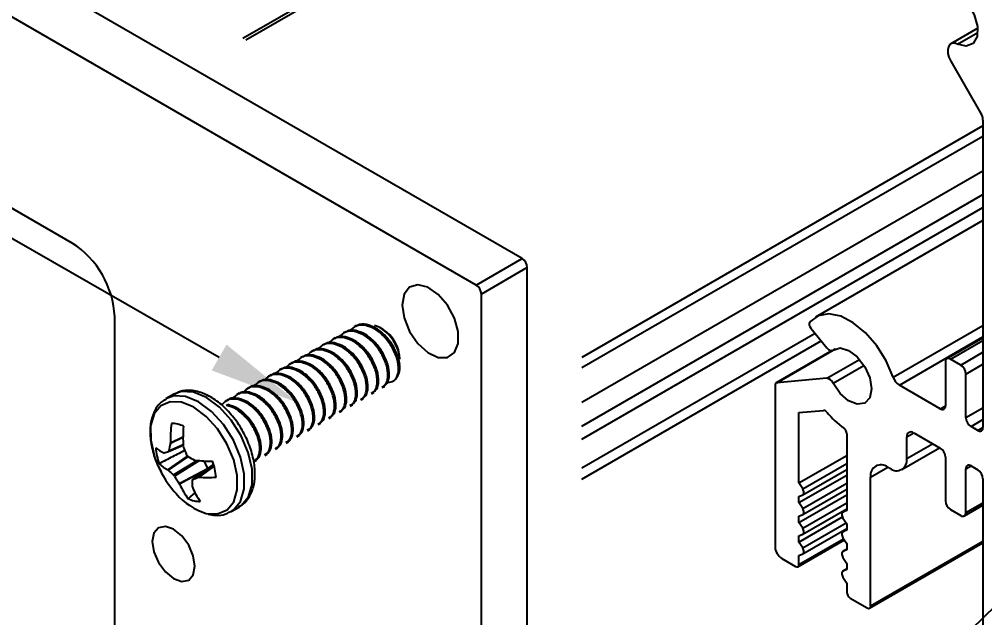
# Model space of a CAD drawing. Extents: x -0.07 to 8.02, y -6.95 to 0.
# Drawn here: x 2.837 to 4.836, y -3.568 to -2.328 of the extents above; entities that cross this region are included whole.
import ezdxf
from ezdxf import colors
from ezdxf.entities.mleader import LeaderData, LeaderLine
from ezdxf.math import Vec2, Vec3

# ---------------------------------------------------------------- set-up
doc = ezdxf.new("R2010")
doc.units = 0
doc.header["$LTSCALE"] = 0.5
doc.header["$MEASUREMENT"] = 0
for name, color, linetype in [('End Cap', 92, 'CONTINUOUS'), ('FAB DWG', 221, 'CONTINUOUS'), ('Hardware', 242, 'CONTINUOUS'), ('Housing', 150, 'CONTINUOUS')]:
    doc.layers.add(name, color=color, linetype=linetype)
doc.styles.add('LSAD_Standard', font='arial.ttf')

msp = doc.modelspace()

# ---------------------------------------------------------------- linework, layer by layer
at = {"layer": 'End Cap', "transparency": 16777216}
for p, q in [((3.8786, -2.8238), (1.4762, -1.4369)), ((3.7835, -2.8787), (1.3811, -1.4918)), ((2.9464, -2.7915), (2.2181, -2.3711)), ((3.7835, -2.8787), (3.8786, -2.8238)), ((3.8892, -2.8422), (3.7941, -2.8971)), ((3.8892, -6.0838), (3.8892, -2.8422)), ((3.7941, -6.1387), (3.7941, -2.8971)), ((3.0348, -3.7856), (3.0348, -2.9446))]:
    msp.add_line(p, q, dxfattribs=at)
at = {"layer": 'End Cap', "transparency": 16777216, "flags": 128}
for points in [[(3.63, -2.9199), (3.634, -2.9467), (3.6453, -2.9744), (3.6626, -2.9994), (3.6833, -3.0182), (3.7048, -3.0283), (3.7241, -3.0283), (3.7386, -3.0183), (3.7464, -2.9996), (3.7464, -2.9747), (3.7386, -2.947), (3.7241, -2.9202), (3.7048, -2.8979), (3.6833, -2.8832), (3.6626, -2.8781), (3.6453, -2.8831), (3.634, -2.8977), (3.63, -2.9199)], [(3.1126, -3.41), (3.116, -3.4315), (3.1255, -3.4536), (3.1399, -3.4729), (3.1568, -3.4866), (3.1737, -3.4924), (3.188, -3.4897), (3.1976, -3.4786), (3.201, -3.461), (3.1976, -3.4396), (3.188, -3.4175), (3.1737, -3.3981), (3.1568, -3.3845), (3.1399, -3.3786), (3.1255, -3.3814), (3.116, -3.3924), (3.1126, -3.41)]]:
    msp.add_lwpolyline(points, dxfattribs=at)
at = {"layer": 'End Cap', "transparency": 16777216}
for centre, radius in [((2.8429, -2.9533), 0.1921), ((3.8662, -2.8432), 0.0231), ((3.7711, -2.8981), 0.0231)]:
    msp.add_arc(centre, radius, 2.6055, 57.3945, dxfattribs=at)
at = {"layer": 'Hardware', "transparency": 16777216}
for p, q in [((3.5133, -2.9752), (3.5088, -2.9778)), ((3.5354, -2.9625), (3.5309, -2.9651)), ((3.5312, -2.9746), (3.534, -2.973)), ((3.5533, -2.9618), (3.5561, -2.9602)), ((3.5906, -2.9705), (3.5854, -2.9675)), ((3.4912, -2.988), (3.4867, -2.9906)), ((3.487, -3.0001), (3.4898, -2.9985)), ((3.5091, -2.9873), (3.5119, -2.9857)), ((3.447, -3.0135), (3.4425, -3.0161)), ((3.4691, -3.0008), (3.4646, -3.0034)), ((3.4649, -3.0129), (3.4677, -3.0113)), ((3.4249, -3.0263), (3.4204, -3.0289)), ((3.4207, -3.0384), (3.4235, -3.0368)), ((3.4428, -3.0256), (3.4456, -3.024)), ((3.625, -3.0322), (3.625, -3.0302)), ((3.3807, -3.0518), (3.3762, -3.0544)), ((3.4028, -3.039), (3.3983, -3.0416)), ((3.3986, -3.0511), (3.4014, -3.0495)), ((3.6249, -3.0461), (3.625, -3.0435)), ((3.3365, -3.0773), (3.332, -3.0799)), ((3.3586, -3.0645), (3.3541, -3.0671)), ((3.3544, -3.0766), (3.3572, -3.075)), ((3.3765, -3.0639), (3.3793, -3.0623)), ((3.3144, -3.09), (3.3099, -3.0926)), ((3.3323, -3.0894), (3.3351, -3.0878)), ((3.5888, -3.091), (3.5933, -3.0884)), ((3.1572, -3.1046), (3.1412, -3.1138)), ((3.2702, -3.1156), (3.2657, -3.1182)), ((3.2923, -3.1028), (3.2878, -3.1054)), ((3.2882, -3.1149), (3.2909, -3.1133)), ((3.3102, -3.1021), (3.313, -3.1006)), ((3.5446, -3.1165), (3.5491, -3.1139)), ((3.5667, -3.1037), (3.5712, -3.1011)), ((3.2661, -3.1277), (3.2688, -3.1261)), ((3.5225, -3.1292), (3.527, -3.1266)), ((3.4783, -3.1548), (3.4829, -3.1522)), ((3.5004, -3.142), (3.5049, -3.1394)), ((3.4341, -3.1803), (3.4387, -3.1777)), ((3.4562, -3.1675), (3.4608, -3.1649)), ((3.1762, -3.1941), (3.1501, -3.207)), ((3.1502, -3.2055), (3.1762, -3.1928)), ((3.4121, -3.193), (3.4166, -3.1904)), ((3.146, -3.2235), (3.1765, -3.2101)), ((3.147, -3.2219), (3.1765, -3.2089)), ((3.1501, -3.207), (3.1502, -3.2055)), ((3.1766, -3.2118), (3.1769, -3.2133)), ((3.3679, -3.2185), (3.3724, -3.2159)), ((3.39, -3.2058), (3.3945, -3.2032)), ((3.1368, -3.2263), (3.1375, -3.2264)), ((3.1446, -3.2612), (3.1855, -3.233)), ((3.1866, -3.2335), (3.1454, -3.2619)), ((3.3458, -3.2313), (3.3503, -3.2287)), ((3.1567, -3.272), (3.2053, -3.2419)), ((3.2103, -3.2423), (3.1586, -3.2743)), ((3.1685, -3.2897), (3.2268, -3.2584)), ((3.2393, -3.2495), (3.1959, -3.2816)), ((3.2393, -3.2496), (3.1963, -3.2814)), ((3.2, -3.2411), (3.2013, -3.2416)), ((3.2079, -3.2767), (3.2404, -3.2532)), ((3.2406, -3.2538), (3.2091, -3.2765)), ((3.2191, -3.2429), (3.2268, -3.2584)), ((3.3237, -3.2441), (3.3282, -3.2415)), ((3.1454, -3.2619), (3.1446, -3.2612)), ((3.2201, -3.2637), (3.1693, -3.291)), ((3.2091, -3.2765), (3.2079, -3.2767)), ((3.1693, -3.291), (3.1685, -3.2897)), ((3.1953, -3.2961), (3.1956, -3.2973)), ((3.2017, -3.3083), (3.1871, -3.321)), ((3.2762, -3.3477), (3.2922, -3.3384))]:
    msp.add_line(p, q, dxfattribs=at)
at = {"layer": 'Hardware', "transparency": 16777216, "flags": 128}
for points in [[(3.2753, -3.3482), (3.281, -3.3445), (3.2956, -3.3266), (3.3032, -3.3008), (3.3032, -3.2694), (3.2955, -3.2349), (3.2808, -3.2), (3.2602, -3.1677), (3.2355, -3.1404), (3.2086, -3.1204), (3.1817, -3.1094), (3.157, -3.1082), (3.1407, -3.1141)], [(3.2922, -3.3384), (3.2969, -3.3353), (3.3116, -3.3173), (3.3192, -3.2916), (3.3192, -3.2602), (3.3115, -3.2257), (3.2968, -3.1908), (3.2762, -3.1584), (3.2515, -3.1312), (3.2246, -3.1112), (3.1977, -3.1002), (3.173, -3.099), (3.1572, -3.1046)], [(3.2245, -3.3515), (3.248, -3.3526), (3.2674, -3.3444), (3.2813, -3.3273), (3.2885, -3.3029), (3.2885, -3.2731), (3.2812, -3.2404), (3.2673, -3.2073), (3.2478, -3.1766), (3.2243, -3.1507), (3.1988, -3.1318), (3.1733, -3.1213), (3.1498, -3.1202), (3.1304, -3.1285), (3.1165, -3.1455), (3.1092, -3.1699), (3.1093, -3.1997), (3.1162, -3.2312)]]:
    msp.add_lwpolyline(points, dxfattribs=at)
at = {"layer": 'Hardware', "transparency": 16777216}
for centre, radius, start, end in [((3.5505, -3.0335), 0.0747, 2.5275, 57.4671), ((3.5878, -3.0489), 0.0375, 310.8006, 8.2897), ((3.4096, -3.1994), 0.2595, 172.4399, 181.3554), ((3.1532, -3.2173), 0.052, 62.4986, 90.8805), ((3.4818, -3.1962), 0.3056, 175.294, 182.9191), ((3.1659, -3.1602), 0.0722, 230.2111, 246.1823), ((3.2382, -3.2066), 0.1188, 184.3956, 200.7098), ((3.3551, -3.2573), 0.2111, 166.2042, 170.3472), ((3.4399, -3.1215), 0.2786, 199.2552, 203.0614), ((3.3185, -3.1674), 0.2121, 197.5094, 222.4852), ((2.9303, -2.6003), 0.6594, 288.3122, 289.0848), ((3.3246, -3.0061), 0.2661, 238.4847, 242.0785), ((3.176, -3.1992), 0.0695, 225.2736, 243.1318), ((3.2421, -2.8266), 0.4169, 264.3894, 269.3414), ((3.1262, -3.2855), 0.1188, 4.3956, 20.7098), ((3.2646, -3.14), 0.1705, 225.6551, 230.7552), ((3.364, -3.1538), 0.2381, 210.3982, 214.8043), ((3.0223, -2.834), 0.48, 291.2493, 292.7433), ((3.2261, -2.969), 0.308, 266.8289, 273.4382), ((3.3218, -3.2206), 0.1681, 204.7763, 216.6897), ((3.358, -3.2885), 0.1629, 178.0505, 182.6619), ((3.3572, -3.2277), 0.1759, 203.2797, 214.3059), ((3.2642, -3.2225), 0.135, 220.7648, 252.8828), ((3.2111, -3.2748), 0.052, 242.4986, 270.8805)]:
    msp.add_arc(centre, radius, start, end, dxfattribs=at)
for points, knots in [([(3.5561, -2.9602), (3.5494, -2.9594), (3.541, -2.9584), (3.5354, -2.9633), (3.5342, -2.9644)], [0, 0, 0, 0, 0.782901, 1, 1, 1, 1]), ([(3.5312, -2.9746), (3.5248, -2.9742), (3.5119, -2.9735), (3.5036, -2.9822), (3.4994, -2.9866)], [0, 0, 0, 0, 0.496136, 1, 1, 1, 1]), ([(3.534, -2.973), (3.5274, -2.9722), (3.5189, -2.9711), (3.5133, -2.9761), (3.5121, -2.9772)], [0, 0, 0, 0, 0.782901, 1, 1, 1, 1]), ([(3.5533, -2.9618), (3.5469, -2.9615), (3.534, -2.9607), (3.5257, -2.9694), (3.5215, -2.9738)], [0, 0, 0, 0, 0.496136, 1, 1, 1, 1]), ([(3.5882, -3.0901), (3.5912, -3.0882), (3.598, -3.0839), (3.6016, -3.0672), (3.5986, -3.0448), (3.588, -3.0203), (3.5718, -2.9981), (3.5516, -2.9809), (3.5379, -2.9767), (3.5312, -2.9746)], [0, 0, 0, 0, 0.110461, 0.255794, 0.405826, 0.555857, 0.70119, 0.852541, 1, 1, 1, 1]), ([(3.591, -3.0885), (3.5939, -3.0866), (3.6008, -3.0823), (3.6044, -3.0656), (3.6014, -3.0432), (3.5908, -3.0188), (3.5746, -2.9965), (3.5543, -2.9794), (3.5407, -2.9751), (3.534, -2.973)], [0, 0, 0, 0, 0.110461, 0.255794, 0.405826, 0.555857, 0.70119, 0.852541, 1, 1, 1, 1]), ([(3.6123, -3.0773), (3.6145, -3.0753), (3.62, -3.0701), (3.6238, -3.0546), (3.6207, -3.032), (3.6101, -3.0076), (3.5939, -2.9853), (3.5737, -2.9682), (3.56, -2.9639), (3.5533, -2.9618)], [0, 0, 0, 0, 0.094441, 0.242391, 0.395125, 0.547858, 0.695809, 0.849886, 1, 1, 1, 1]), ([(3.625, -3.0435), (3.6242, -3.0391), (3.6222, -3.0271), (3.6128, -3.006), (3.5967, -2.9837), (3.5764, -2.9666), (3.5628, -2.9623), (3.5561, -2.9602)], [0, 0, 0, 0, 0.128168, 0.348309, 0.561556, 0.783634, 1, 1, 1, 1]), ([(3.6246, -3.0322), (3.6247, -3.0309), (3.6252, -3.0254), (3.622, -3.0132), (3.6149, -2.9974), (3.6042, -2.9825), (3.5912, -2.9705), (3.5802, -2.9644), (3.5743, -2.9627), (3.573, -2.9623)], [0, 0, 0, 0, 0.052313, 0.226778, 0.401242, 0.575477, 0.759394, 0.944807, 1, 1, 1, 1]), ([(3.4898, -2.9985), (3.4832, -2.9977), (3.4747, -2.9966), (3.4691, -3.0016), (3.4679, -3.0027)], [0, 0, 0, 0, 0.782901, 1, 1, 1, 1]), ([(3.5091, -2.9873), (3.5027, -2.987), (3.4898, -2.9862), (3.4815, -2.995), (3.4773, -2.9993)], [0, 0, 0, 0, 0.4961363, 1, 1, 1, 1]), ([(3.5468, -3.114), (3.5497, -3.1121), (3.5566, -3.1078), (3.5602, -3.0911), (3.5572, -3.0687), (3.5466, -3.0443), (3.5304, -3.022), (3.5101, -3.0049), (3.4965, -3.0006), (3.4898, -2.9985)], [0, 0, 0, 0, 0.110461, 0.255794, 0.405826, 0.555857, 0.70119, 0.852541, 1, 1, 1, 1]), ([(3.5119, -2.9857), (3.5053, -2.9849), (3.4968, -2.9839), (3.4912, -2.9888), (3.49, -2.9899)], [0, 0, 0, 0, 0.7829011, 1, 1, 1, 1]), ([(3.5661, -3.1028), (3.5691, -3.101), (3.5759, -3.0967), (3.5795, -3.08), (3.5765, -3.0576), (3.5659, -3.0331), (3.5497, -3.0108), (3.5295, -2.9937), (3.5158, -2.9894), (3.5091, -2.9873)], [0, 0, 0, 0, 0.110461, 0.255794, 0.405826, 0.555857, 0.70119, 0.852541, 1, 1, 1, 1]), ([(3.5689, -3.1012), (3.5718, -3.0994), (3.5787, -3.0951), (3.5823, -3.0784), (3.5793, -3.056), (3.5687, -3.0315), (3.5525, -3.0092), (3.5322, -2.9921), (3.5186, -2.9878), (3.5119, -2.9857)], [0, 0, 0, 0, 0.110461, 0.255794, 0.405826, 0.555857, 0.70119, 0.852541, 1, 1, 1, 1]), ([(3.4649, -3.0129), (3.4585, -3.0125), (3.4456, -3.0117), (3.4373, -3.0205), (3.4331, -3.0249)], [0, 0, 0, 0, 0.496136, 1, 1, 1, 1]), ([(3.4677, -3.0113), (3.4611, -3.0104), (3.4526, -3.0094), (3.4471, -3.0144), (3.4458, -3.0154)], [0, 0, 0, 0, 0.7829011, 1, 1, 1, 1]), ([(3.487, -3.0001), (3.4806, -2.9997), (3.4677, -2.999), (3.4594, -3.0077), (3.4552, -3.0121)], [0, 0, 0, 0, 0.4961363, 1, 1, 1, 1]), ([(3.5219, -3.1283), (3.5249, -3.1265), (3.5317, -3.1222), (3.5353, -3.1055), (3.5323, -3.0831), (3.5217, -3.0586), (3.5055, -3.0364), (3.4853, -3.0192), (3.4717, -3.015), (3.4649, -3.0129)], [0, 0, 0, 0, 0.110461, 0.255794, 0.405826, 0.555857, 0.70119, 0.852541, 1, 1, 1, 1]), ([(3.5247, -3.1267), (3.5277, -3.1249), (3.5345, -3.1206), (3.5381, -3.1039), (3.5351, -3.0815), (3.5245, -3.057), (3.5083, -3.0348), (3.488, -3.0176), (3.4744, -3.0134), (3.4677, -3.0113)], [0, 0, 0, 0, 0.110461, 0.255794, 0.405826, 0.555857, 0.70119, 0.852541, 1, 1, 1, 1]), ([(3.544, -3.1156), (3.547, -3.1137), (3.5538, -3.1094), (3.5574, -3.0927), (3.5544, -3.0703), (3.5438, -3.0459), (3.5276, -3.0236), (3.5074, -3.0065), (3.4938, -3.0022), (3.487, -3.0001)], [0, 0, 0, 0, 0.110461, 0.255794, 0.405826, 0.555857, 0.70119, 0.852541, 1, 1, 1, 1]), ([(3.4207, -3.0384), (3.4143, -3.038), (3.4014, -3.0373), (3.3931, -3.046), (3.3889, -3.0504)], [0, 0, 0, 0, 0.496136, 1, 1, 1, 1]), ([(3.4235, -3.0368), (3.4169, -3.036), (3.4084, -3.0349), (3.4029, -3.0399), (3.4017, -3.0409)], [0, 0, 0, 0, 0.7829011, 1, 1, 1, 1]), ([(3.4428, -3.0256), (3.4364, -3.0252), (3.4235, -3.0245), (3.4152, -3.0332), (3.411, -3.0376)], [0, 0, 0, 0, 0.4961363, 1, 1, 1, 1]), ([(3.4778, -3.1539), (3.4807, -3.152), (3.4875, -3.1477), (3.4912, -3.131), (3.4881, -3.1086), (3.4775, -3.0841), (3.4613, -3.0619), (3.4411, -3.0447), (3.4275, -3.0405), (3.4207, -3.0384)], [0, 0, 0, 0, 0.110461, 0.255794, 0.405826, 0.555857, 0.70119, 0.852541, 1, 1, 1, 1]), ([(3.4805, -3.1523), (3.4835, -3.1504), (3.4903, -3.1461), (3.4939, -3.1294), (3.4909, -3.107), (3.4803, -3.0825), (3.4641, -3.0603), (3.4438, -3.0431), (3.4302, -3.0389), (3.4235, -3.0368)], [0, 0, 0, 0, 0.110461, 0.255794, 0.405826, 0.555857, 0.70119, 0.852541, 1, 1, 1, 1]), ([(3.4456, -3.024), (3.439, -3.0232), (3.4305, -3.0222), (3.425, -3.0271), (3.4238, -3.0282)], [0, 0, 0, 0, 0.782901, 1, 1, 1, 1]), ([(3.4998, -3.1411), (3.5028, -3.1392), (3.5096, -3.135), (3.5133, -3.1182), (3.5102, -3.0959), (3.4996, -3.0714), (3.4834, -3.0491), (3.4632, -3.032), (3.4496, -3.0277), (3.4428, -3.0256)], [0, 0, 0, 0, 0.110461, 0.255794, 0.405826, 0.555857, 0.70119, 0.852541, 1, 1, 1, 1]), ([(3.5026, -3.1395), (3.5056, -3.1376), (3.5124, -3.1334), (3.516, -3.1166), (3.513, -3.0943), (3.5024, -3.0698), (3.4862, -3.0475), (3.4659, -3.0304), (3.4523, -3.0261), (3.4456, -3.024)], [0, 0, 0, 0, 0.110461, 0.255794, 0.405826, 0.555857, 0.70119, 0.852541, 1, 1, 1, 1]), ([(3.3986, -3.0511), (3.3922, -3.0508), (3.3793, -3.05), (3.371, -3.0587), (3.3668, -3.0631)], [0, 0, 0, 0, 0.496136, 1, 1, 1, 1]), ([(3.4014, -3.0495), (3.3948, -3.0487), (3.3863, -3.0477), (3.3808, -3.0526), (3.3796, -3.0537)], [0, 0, 0, 0, 0.782901, 1, 1, 1, 1]), ([(3.4557, -3.1666), (3.4586, -3.1648), (3.4654, -3.1605), (3.4691, -3.1437), (3.466, -3.1214), (3.4554, -3.0969), (3.4392, -3.0746), (3.419, -3.0575), (3.4054, -3.0532), (3.3986, -3.0511)], [0, 0, 0, 0, 0.110461, 0.255794, 0.405826, 0.555857, 0.70119, 0.852541, 1, 1, 1, 1]), ([(3.4584, -3.165), (3.4614, -3.1632), (3.4682, -3.1589), (3.4718, -3.1421), (3.4688, -3.1198), (3.4582, -3.0953), (3.442, -3.073), (3.4218, -3.0559), (3.4081, -3.0516), (3.4014, -3.0495)], [0, 0, 0, 0, 0.110461, 0.255794, 0.405826, 0.555857, 0.70119, 0.852541, 1, 1, 1, 1]), ([(3.3544, -3.0766), (3.348, -3.0763), (3.3351, -3.0755), (3.3268, -3.0842), (3.3226, -3.0886)], [0, 0, 0, 0, 0.496136, 1, 1, 1, 1]), ([(3.3572, -3.075), (3.3506, -3.0742), (3.3421, -3.0732), (3.3366, -3.0781), (3.3354, -3.0792)], [0, 0, 0, 0, 0.782901, 1, 1, 1, 1]), ([(3.3765, -3.0639), (3.3701, -3.0635), (3.3572, -3.0628), (3.3489, -3.0715), (3.3447, -3.0759)], [0, 0, 0, 0, 0.496136, 1, 1, 1, 1]), ([(3.4115, -3.1921), (3.4144, -3.1903), (3.4212, -3.186), (3.4249, -3.1692), (3.4218, -3.1469), (3.4112, -3.1224), (3.395, -3.1001), (3.3748, -3.083), (3.3612, -3.0787), (3.3544, -3.0766)], [0, 0, 0, 0, 0.110461, 0.255794, 0.405826, 0.555857, 0.70119, 0.852541, 1, 1, 1, 1]), ([(3.4142, -3.1905), (3.4172, -3.1887), (3.424, -3.1844), (3.4276, -3.1677), (3.4246, -3.1453), (3.414, -3.1208), (3.3978, -3.0985), (3.3776, -3.0814), (3.3639, -3.0771), (3.3572, -3.075)], [0, 0, 0, 0, 0.110461, 0.255794, 0.405826, 0.555857, 0.70119, 0.852541, 1, 1, 1, 1]), ([(3.3793, -3.0623), (3.3727, -3.0615), (3.3642, -3.0604), (3.3587, -3.0654), (3.3575, -3.0665)], [0, 0, 0, 0, 0.782901, 1, 1, 1, 1]), ([(3.4336, -3.1794), (3.4365, -3.1775), (3.4433, -3.1732), (3.447, -3.1565), (3.4439, -3.1341), (3.4333, -3.1096), (3.4171, -3.0874), (3.3969, -3.0702), (3.3833, -3.066), (3.3765, -3.0639)], [0, 0, 0, 0, 0.110461, 0.255794, 0.405826, 0.555857, 0.70119, 0.852541, 1, 1, 1, 1]), ([(3.4363, -3.1778), (3.4393, -3.1759), (3.4461, -3.1716), (3.4497, -3.1549), (3.4467, -3.1325), (3.4361, -3.108), (3.4199, -3.0858), (3.3997, -3.0686), (3.386, -3.0644), (3.3793, -3.0623)], [0, 0, 0, 0, 0.110461, 0.255794, 0.405826, 0.555857, 0.70119, 0.852541, 1, 1, 1, 1]), ([(3.6123, -3.0773), (3.6085, -3.0794), (3.6047, -3.0815), (3.5995, -3.08), (3.5994, -3.08)], [0, 0, 0, 0, 0.978967, 1, 1, 1, 1]), ([(3.2904, -3.338), (3.2942, -3.3362), (3.3048, -3.331), (3.3164, -3.3142), (3.3246, -3.2907), (3.3262, -3.2624), (3.3212, -3.231), (3.3097, -3.1985), (3.2926, -3.1674), (3.2711, -3.1398), (3.2464, -3.1175), (3.2197, -3.1021), (3.1938, -3.0958), (3.1718, -3.0969), (3.1614, -3.1034), (3.1572, -3.106)], [0, 0, 0, 0, 0.0427343, 0.11915, 0.1963818, 0.278032, 0.3626199, 0.4474605, 0.5321017, 0.6168948, 0.7022112, 0.7885729, 0.8761105, 0.9507449, 1, 1, 1, 1]), ([(3.3323, -3.0894), (3.3259, -3.089), (3.313, -3.0883), (3.3047, -3.097), (3.3005, -3.1014)], [0, 0, 0, 0, 0.4961363, 1, 1, 1, 1]), ([(3.3351, -3.0878), (3.3285, -3.087), (3.32, -3.0859), (3.3145, -3.0909), (3.3133, -3.092)], [0, 0, 0, 0, 0.782901, 1, 1, 1, 1]), ([(3.3894, -3.2049), (3.3923, -3.203), (3.3991, -3.1987), (3.4028, -3.182), (3.3998, -3.1596), (3.3892, -3.1352), (3.3729, -3.1129), (3.3527, -3.0958), (3.3391, -3.0915), (3.3323, -3.0894)], [0, 0, 0, 0, 0.110461, 0.255794, 0.405826, 0.555857, 0.70119, 0.852541, 1, 1, 1, 1]), ([(3.3921, -3.2033), (3.3951, -3.2014), (3.4019, -3.1971), (3.4055, -3.1804), (3.4025, -3.158), (3.3919, -3.1336), (3.3757, -3.1113), (3.3555, -3.0942), (3.3418, -3.0899), (3.3351, -3.0878)], [0, 0, 0, 0, 0.110461, 0.255794, 0.405826, 0.555857, 0.70119, 0.852541, 1, 1, 1, 1]), ([(3.1412, -3.1152), (3.1385, -3.1165), (3.1288, -3.1209), (3.1178, -3.1367), (3.1092, -3.1598), (3.1071, -3.1878), (3.1119, -3.219), (3.1201, -3.2456), (3.1283, -3.2602), (3.1308, -3.2646)], [0, 0, 0, 0, 0.065229, 0.227632, 0.391194, 0.563992, 0.74343, 0.923657, 1, 1, 1, 1]), ([(3.2882, -3.1149), (3.2817, -3.1145), (3.2688, -3.1138), (3.2605, -3.1225), (3.2563, -3.1269)], [0, 0, 0, 0, 0.496136, 1, 1, 1, 1]), ([(3.2909, -3.1133), (3.2843, -3.1125), (3.2758, -3.1114), (3.2703, -3.1164), (3.2691, -3.1175)], [0, 0, 0, 0, 0.7829011, 1, 1, 1, 1]), ([(3.3102, -3.1021), (3.3038, -3.1018), (3.2909, -3.101), (3.2826, -3.1098), (3.2784, -3.1142)], [0, 0, 0, 0, 0.496136, 1, 1, 1, 1]), ([(3.3452, -3.2304), (3.3481, -3.2285), (3.3549, -3.2242), (3.3586, -3.2075), (3.3556, -3.1852), (3.345, -3.1607), (3.3287, -3.1384), (3.3085, -3.1213), (3.2949, -3.117), (3.2882, -3.1149)], [0, 0, 0, 0, 0.110461, 0.255794, 0.405826, 0.555857, 0.70119, 0.852541, 1, 1, 1, 1]), ([(3.3479, -3.2288), (3.3509, -3.2269), (3.3577, -3.2227), (3.3613, -3.2059), (3.3583, -3.1836), (3.3477, -3.1591), (3.3315, -3.1368), (3.3113, -3.1197), (3.2976, -3.1154), (3.2909, -3.1133)], [0, 0, 0, 0, 0.110461, 0.255794, 0.405826, 0.555857, 0.70119, 0.852541, 1, 1, 1, 1]), ([(3.313, -3.1006), (3.3064, -3.0997), (3.2979, -3.0987), (3.2924, -3.1036), (3.2912, -3.1047)], [0, 0, 0, 0, 0.782901, 1, 1, 1, 1]), ([(3.3673, -3.2176), (3.3702, -3.2158), (3.377, -3.2115), (3.3807, -3.1948), (3.3777, -3.1724), (3.3671, -3.1479), (3.3508, -3.1257), (3.3306, -3.1085), (3.317, -3.1043), (3.3102, -3.1021)], [0, 0, 0, 0, 0.110461, 0.255794, 0.405826, 0.555857, 0.70119, 0.852541, 1, 1, 1, 1]), ([(3.37, -3.216), (3.373, -3.2142), (3.3798, -3.2099), (3.3834, -3.1932), (3.3804, -3.1708), (3.3698, -3.1463), (3.3536, -3.1241), (3.3334, -3.1069), (3.3197, -3.1027), (3.313, -3.1006)], [0, 0, 0, 0, 0.110461, 0.255794, 0.405826, 0.555857, 0.70119, 0.852541, 1, 1, 1, 1]), ([(3.3231, -3.2431), (3.326, -3.2413), (3.3328, -3.237), (3.3365, -3.2203), (3.3335, -3.1979), (3.3229, -3.1734), (3.3066, -3.1512), (3.2864, -3.134), (3.2728, -3.1298), (3.2661, -3.1277)], [0, 0, 0, 0, 0.110461, 0.255794, 0.405826, 0.555857, 0.70119, 0.852541, 1, 1, 1, 1]), ([(3.3258, -3.2416), (3.3288, -3.2397), (3.3356, -3.2354), (3.3392, -3.2187), (3.3362, -3.1963), (3.3256, -3.1718), (3.3094, -3.1496), (3.2892, -3.1324), (3.2755, -3.1282), (3.2688, -3.1261)], [0, 0, 0, 0, 0.110461, 0.255794, 0.405826, 0.555857, 0.70119, 0.852541, 1, 1, 1, 1]), ([(3.1815, -3.2205), (3.1726, -3.2251), (3.1544, -3.2345), (3.1363, -3.2438), (3.1271, -3.2486)], [0, 0, 0, 0, 0.490983, 1, 1, 1, 1]), ([(3.1459, -3.2235), (3.1462, -3.2234), (3.1466, -3.2232), (3.1469, -3.2225), (3.147, -3.222), (3.147, -3.2219)], [0, 0, 0, 0, 0.4285399, 0.857097, 1, 1, 1, 1]), ([(3.1836, -3.2306), (3.1838, -3.231), (3.1842, -3.2318), (3.1849, -3.2325), (3.1854, -3.2328), (3.1855, -3.2329)], [0, 0, 0, 0, 0.42854, 0.857097, 1, 1, 1, 1]), ([(3.1586, -3.2743), (3.1584, -3.2739), (3.1579, -3.2732), (3.1572, -3.2724), (3.1568, -3.2721), (3.1567, -3.272)], [0, 0, 0, 0, 0.42854, 0.857097, 1, 1, 1, 1]), ([(3.1963, -3.2814), (3.196, -3.2815), (3.1956, -3.2818), (3.1953, -3.2824), (3.1953, -3.2829), (3.1952, -3.283)], [0, 0, 0, 0, 0.42854, 0.857097, 1, 1, 1, 1]), ([(3.2282, -3.3534), (3.2331, -3.3542), (3.2456, -3.3564), (3.2621, -3.3552), (3.2713, -3.3492), (3.2744, -3.3473)], [0, 0, 0, 0, 0.296032, 0.766904, 1, 1, 1, 1])]:
    msp.add_open_spline(points, degree=3, knots=knots, dxfattribs=at)
at = {"layer": 'Housing', "transparency": 16777216}
for p, q in [((3.3002, -2.3673), (3.9671, -1.9823)), ((3.306, -2.3707), (3.9703, -1.9872)), ((4.8221, -2.3465), (4.7662, -2.3788)), ((4.7802, -2.3795), (4.8221, -2.3552)), ((4.7662, -2.4146), (4.8287, -2.5228)), ((4.8329, -2.5367), (4.8329, -3.1736)), ((4.8329, -2.549), (4.0023, -3.0285)), ((4.0023, -3.0494), (4.8329, -2.5699)), ((4.0023, -3.1212), (4.8329, -2.6416)), ((4.0023, -3.1706), (4.8329, -2.6911)), ((4.0023, -3.1975), (4.8329, -2.718)), ((4.8329, -2.7446), (4.486, -2.9448)), ((4.0023, -3.2569), (4.4851, -2.9782)), ((4.4765, -2.9675), (4.5093, -3.0083)), ((4.6469, -3.0693), (4.8329, -2.962)), ((4.0023, -3.2806), (4.4981, -2.9944)), ((4.6597, -3.0859), (4.8329, -2.986)), ((4.8329, -2.9883), (4.7582, -3.0314)), ((4.7657, -3.0321), (4.8329, -2.9934)), ((4.5204, -3.0143), (4.4043, -3.0813)), ((4.4058, -3.0808), (4.5275, -3.0106)), ((4.5221, -3.0137), (4.5274, -3.0106)), ((4.5226, -3.0134), (4.5271, -3.0107)), ((4.7869, -3.0444), (4.8329, -3.0178)), ((4.5093, -3.0716), (4.5771, -3.0324)), ((4.7551, -3.0383), (4.7551, -3.1287)), ((4.7869, -3.0444), (4.7657, -3.0321)), ((4.5226, -3.0819), (4.5864, -3.045)), ((4.7975, -3.0628), (4.8329, -3.0423)), ((4.5093, -3.0716), (4.4058, -3.0808)), ((4.7975, -3.1532), (4.7975, -3.0628)), ((4.4023, -3.0859), (4.4023, -3.4207)), ((4.7445, -3.1349), (4.6597, -3.0859)), ((4.4518, -3.1427), (4.5027, -3.1382)), ((4.7445, -3.1349), (4.7551, -3.1287)), ((4.7975, -3.1532), (4.8329, -3.1328)), ((4.4518, -3.2884), (4.4518, -3.1427)), ((4.8081, -3.1716), (4.8329, -3.1573)), ((4.8223, -3.1798), (4.8081, -3.1716)), ((4.8223, -3.1798), (4.8329, -3.1737)), ((4.5508, -3.1867), (4.5508, -3.3456)), ((4.6752, -3.1929), (4.6894, -3.1847)), ((4.6752, -3.2378), (4.6752, -3.1929)), ((4.6894, -3.1847), (4.7445, -3.2165)), ((4.6649, -3.2607), (4.7429, -3.2156)), ((4.6752, -3.2378), (4.7283, -3.2072)), ((4.4518, -3.2884), (4.5508, -3.2313)), ((4.7551, -3.2349), (4.7551, -3.3254)), ((4.4596, -3.3006), (4.5508, -3.248)), ((4.6003, -3.2762), (4.6356, -3.2558)), ((4.6356, -3.2558), (4.6399, -3.2582)), ((4.7975, -3.2594), (4.8081, -3.2533)), ((4.8081, -3.2533), (4.8223, -3.2614)), ((4.4518, -3.3293), (4.5508, -3.2721)), ((4.4601, -3.3129), (4.5508, -3.2605)), ((4.6003, -3.5432), (4.6003, -3.2762)), ((4.7975, -3.3499), (4.7975, -3.2594)), ((4.4596, -3.3006), (4.4518, -3.2884)), ((4.4596, -3.3414), (4.5508, -3.2888)), ((4.8329, -3.2798), (4.8329, -4.4859)), ((4.4518, -3.3701), (4.5508, -3.3129)), ((4.4518, -3.3162), (4.4596, -3.3131)), ((4.4518, -3.3293), (4.4518, -3.3162)), ((4.4601, -3.3537), (4.5508, -3.3014)), ((4.4596, -3.3414), (4.4518, -3.3293)), ((4.4596, -3.3823), (4.5508, -3.3296)), ((4.7944, -3.3567), (4.8329, -3.3345)), ((4.7975, -3.3499), (4.8329, -3.3295)), ((4.4518, -3.357), (4.4596, -3.3539)), ((4.4518, -3.3701), (4.4518, -3.357)), ((4.4601, -3.3945), (4.5508, -3.3422)), ((4.5508, -3.3441), (4.5424, -3.3489)), ((4.5429, -3.3487), (4.5508, -3.3441)), ((4.5508, -3.3456), (4.5429, -3.3487)), ((4.7657, -3.3438), (4.7869, -3.356)), ((4.4518, -3.4109), (4.5417, -3.359)), ((4.4596, -3.3823), (4.4518, -3.3701)), ((4.4596, -3.4231), (4.5494, -3.3713)), ((4.5429, -3.3612), (4.5508, -3.3733)), ((4.5508, -3.3733), (4.5508, -3.3864)), ((4.4518, -3.3978), (4.4596, -3.3948)), ((4.4518, -3.4109), (4.4518, -3.3978)), ((4.4601, -3.4354), (4.5508, -3.383)), ((4.5508, -3.3849), (4.5424, -3.3897)), ((4.5429, -3.3895), (4.5508, -3.3849)), ((4.5508, -3.3864), (4.5429, -3.3895)), ((4.4497, -3.462), (4.5458, -3.4065)), ((4.4518, -3.4575), (4.5442, -3.4041)), ((4.4596, -3.4231), (4.4518, -3.4109)), ((4.5429, -3.402), (4.5508, -3.4142)), ((4.5508, -3.4142), (4.5508, -3.4272)), ((4.5982, -3.5478), (4.8329, -3.4123)), ((4.6003, -3.5432), (4.8329, -3.4089)), ((4.4518, -3.4387), (4.4596, -3.4356)), ((4.5508, -3.4257), (4.5424, -3.4305)), ((4.5429, -3.4303), (4.5508, -3.4258)), ((4.5508, -3.4272), (4.5429, -3.4303)), ((4.4164, -3.4452), (4.4447, -3.4615)), ((4.4518, -3.4575), (4.4518, -3.4387)), ((4.5429, -3.4428), (4.5508, -3.455)), ((4.5508, -3.455), (4.5508, -3.4681)), ((4.5508, -3.4666), (4.5424, -3.4714)), ((4.5429, -3.4711), (4.5508, -3.4666)), ((4.5508, -3.4681), (4.5429, -3.4711)), ((4.5429, -3.4837), (4.5508, -3.4958)), ((4.5508, -3.4958), (4.5508, -3.5146)), ((4.5578, -3.5269), (4.5932, -3.5473))]:
    msp.add_line(p, q, dxfattribs=at)
at = {"layer": 'Housing', "transparency": 16777216, "flags": 128}
for points in [[(4.7319, -2.2957), (4.737, -2.278), (4.7489, -2.2683), (4.7657, -2.2683), (4.7843, -2.2781), (4.8017, -2.296), (4.8149, -2.3188), (4.8217, -2.3428), (4.8208, -2.3639), (4.8125, -2.3784), (4.7981, -2.3839), (4.7802, -2.3795)], [(4.7802, -2.3795), (4.7741, -2.3775), (4.7686, -2.3778), (4.7642, -2.3803), (4.7612, -2.3849), (4.7599, -2.3912), (4.7603, -2.3986), (4.7625, -2.4066), (4.7662, -2.4146)], [(4.6469, -3.0693), (4.6327, -3.0358), (4.6132, -3.0045), (4.5899, -2.9774), (4.5643, -2.9565), (4.5383, -2.9431), (4.5135, -2.9382), (4.4916, -2.9421), (4.4742, -2.9544)], [(4.5093, -3.0083), (4.5109, -3.0101), (4.5127, -3.0117), (4.5145, -3.0129), (4.5163, -3.0138), (4.5181, -3.0143), (4.5198, -3.0144), (4.5213, -3.0141), (4.5226, -3.0134)], [(4.5226, -3.0134), (4.537, -3.0089), (4.5546, -3.0139), (4.5726, -3.0275), (4.588, -3.0476), (4.5984, -3.0708), (4.602, -3.0935), (4.5984, -3.1119), (4.588, -3.1232), (4.5726, -3.1254), (4.5546, -3.1183), (4.537, -3.103), (4.5226, -3.0819)], [(4.4596, -3.3131), (4.4607, -3.3124), (4.4615, -3.3114), (4.462, -3.31), (4.4622, -3.3083), (4.462, -3.3064), (4.4615, -3.3045), (4.4607, -3.3025), (4.4596, -3.3006)], [(4.4596, -3.3539), (4.4607, -3.3533), (4.4615, -3.3522), (4.462, -3.3508), (4.4622, -3.3491), (4.462, -3.3473), (4.4615, -3.3453), (4.4607, -3.3433), (4.4596, -3.3414)], [(4.5429, -3.3487), (4.5418, -3.3493), (4.541, -3.3504), (4.5405, -3.3518), (4.5404, -3.3535), (4.5405, -3.3553), (4.541, -3.3573), (4.5418, -3.3593), (4.5429, -3.3612)], [(4.4596, -3.3948), (4.4607, -3.3941), (4.4615, -3.393), (4.462, -3.3916), (4.4622, -3.39), (4.462, -3.3881), (4.4615, -3.3861), (4.4607, -3.3842), (4.4596, -3.3823)], [(4.5429, -3.3895), (4.5418, -3.3902), (4.541, -3.3912), (4.5405, -3.3926), (4.5404, -3.3943), (4.5405, -3.3962), (4.541, -3.3981), (4.5418, -3.4001), (4.5429, -3.402)], [(4.4596, -3.4356), (4.4607, -3.4349), (4.4615, -3.4339), (4.462, -3.4325), (4.4622, -3.4308), (4.462, -3.4289), (4.4615, -3.427), (4.4607, -3.425), (4.4596, -3.4231)], [(4.5429, -3.4303), (4.5418, -3.431), (4.541, -3.432), (4.5405, -3.4334), (4.5404, -3.4351), (4.5405, -3.437), (4.541, -3.4389), (4.5418, -3.4409), (4.5429, -3.4428)], [(4.5429, -3.4711), (4.5418, -3.4718), (4.541, -3.4729), (4.5405, -3.4743), (4.5404, -3.4759), (4.5405, -3.4778), (4.541, -3.4798), (4.5418, -3.4818), (4.5429, -3.4837)]]:
    msp.add_lwpolyline(points, dxfattribs=at)
at = {"layer": 'Housing', "transparency": 16777216}
for centre, radius, start, end in [((4.804, -2.5377), 0.0289, 1.9565, 31.1437), ((4.4844, -2.9594), 0.0113, 154.3332, 225.7334), ((4.7615, -3.0372), 0.00655, 50.7967, 189.214), ((4.7745, -3.0638), 0.0231, 2.6055, 57.3945), ((4.5073, -3.0879), 0.0165, 21.6574, 83.0713), ((4.6765, -3.0599), 0.031, 197.7705, 237.2275), ((4.4066, -3.0852), 0.0044, 100.5468, 189.2519), ((4.5023, -3.1471), 0.00894, 34.7011, 86.9408), ((4.7486, -3.1298), 0.00655, 230.7967, 9.214), ((4.659, -3.0186), 0.1937, 219.5612, 233.8034), ((4.8205, -3.1522), 0.0231, 182.6055, 237.3945), ((4.5352, -3.1874), 0.0156, 2.854, 53.0929), ((4.8264, -3.1747), 0.00655, 230.7969, 9.2141), ((4.6838, -3.1915), 0.00873, 50.7967, 189.214), ((4.7321, -3.2359), 0.0231, 2.6055, 57.3945), ((4.6537, -3.2413), 0.0218, 230.7967, 9.214), ((4.6218, -3.2727), 0.0218, 50.7967, 189.214), ((4.804, -3.2583), 0.00655, 50.7967, 189.214), ((4.8098, -3.2808), 0.0231, 2.6055, 57.3945), ((4.7781, -3.3243), 0.0231, 182.6055, 237.3945), ((4.791, -3.3509), 0.00655, 230.7967, 9.214), ((4.433, -3.4193), 0.0307, 182.6055, 237.3945), ((4.4475, -3.4582), 0.00437, 230.7967, 9.214), ((4.5661, -3.5139), 0.0154, 182.6055, 237.3945), ((4.596, -3.5439), 0.00437, 230.7967, 9.214)]:
    msp.add_arc(centre, radius, start, end, dxfattribs=at)

# ---------------------------------------------------------------- leaders
at = {"layer": 'FAB DWG', "ltscale": 0.5, "transparency": 16777216}
ml = msp.add_multileader_mtext('Standard', dxfattribs=at)
ml.set_content('\\A1;6-32 x {\\H0.7x;\\S1/2;}" PAN\\PTYPE F (HW63212)', color=256, style='LSAD_Standard')
ml.set_leader_properties()
ml.build(insert=Vec2(0, 0))
ml.multileader.update_dxf_attribs({"text_left_attachment_type": 2, "dogleg_length": 0.36, "arrow_head_size": 0.1875})
ctx = ml.context
ctx.base_point, ctx.char_height, ctx.arrow_head_size, ctx.landing_gap_size, ctx.plane_origin = Vec3(3.4525, -1.0317), 0.1875, 0.1875, 0.09, Vec3(2.4751, 15.1915)
ctx.left_attachment = 2
notes = []
notes.append((ctx, [(0, (1, 1, 0), (3.1753, -1.0317), (1, 0), 0.2772, [(3, [(3.4135, -3.122), (1.2034, -1.8523), (2.9724, -3.9764), (1.2729, -2.9243)], 0, [])])]))
ctx.mtext.insert, ctx.mtext.width, ctx.mtext.defined_height, ctx.mtext.flow_direction = Vec3(3.5425, -0.7239), 2.351815, 0.6491, 5
ml = msp.add_multileader_mtext('Standard', dxfattribs=at)
ml.set_content('\\A1;EP00432', color=256, style='LSAD_Standard')
ml.set_leader_properties()
ml.build(insert=Vec2(0, 0))
ml.multileader.update_dxf_attribs({"text_left_attachment_type": 2, "dogleg_length": 0.36, "arrow_head_size": 0.1875})
ctx = ml.context
ctx.base_point, ctx.char_height, ctx.arrow_head_size, ctx.landing_gap_size, ctx.plane_origin = Vec3(5.5737, -3.1183), 0.1875, 0.1875, 0.09, Vec3(2.2752, 10.4595)
ctx.left_attachment = 2
notes.append((ctx, [(0, (1, 1, 0), (5.2965, -3.1183), (1, 0), 0.2772, [(0, [(3.5374, -4.8237)], 0, [])])]))
ctx.mtext.insert, ctx.mtext.width, ctx.mtext.defined_height, ctx.mtext.flow_direction = Vec3(5.6637, -3.0225), 2.351815, 0.6491, 5
for ctx, leaders in notes:
    for number, flags, end, landing, length, lines in leaders:
        leader = LeaderData()
        leader.index, (leader.has_last_leader_line, leader.has_dogleg_vector, leader.attachment_direction) = number, flags
        leader.last_leader_point, leader.dogleg_vector, leader.dogleg_length = Vec3(end), Vec3(landing), length
        for number, points, colour, breaks in lines:
            line = LeaderLine()
            line.index, line.vertices, line.color, line.breaks = number, Vec3.list(points), colors.encode_raw_color(colour), breaks
            leader.lines.append(line)
        ctx.leaders.append(leader)

doc.saveas('drawing.dxf')
